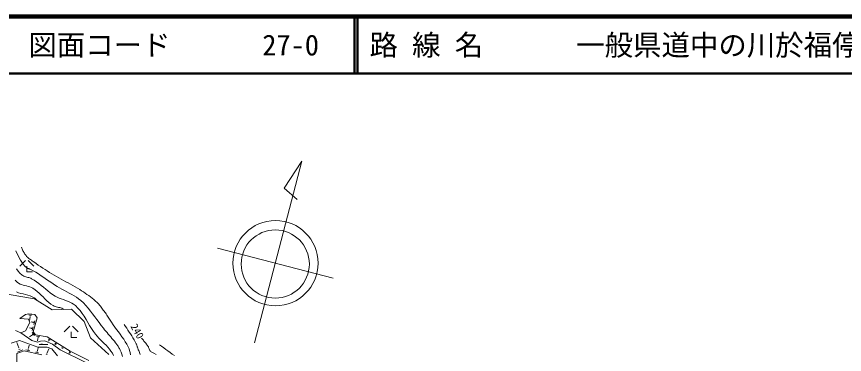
# Model space of a CAD drawing. Units: millimetres, scale not verified. Extents: x 40000 to 680000, y 20000 to 380000.
# Drawn here: x 118302 to 263911, y 320650 to 380000 of the extents above; entities that cross this region are included whole.
import ezdxf
from ezdxf.enums import TextEntityAlignment as Align

# ---------------------------------------------------------------- set-up
doc = ezdxf.new("R2010")
doc.units = ezdxf.units.MM
doc.header["$LTSCALE"] = 1000
for name, color, linetype, lineweight in [('M-BGD', 7, 'Continuous', 13), ('M-TTL', 2, 'Continuous', 140), ('M-TTL-LINE', 7, 'Continuous', 50)]:
    doc.layers.add(name, color=color, linetype=linetype, lineweight=lineweight)
doc.layers.add('M-TTL-TXT', color=7, linetype='Continuous')
doc.styles.add('ＭＳ ゴシック', font='')
doc.styles.get('ＭＳ ゴシック').set_extended_font_data('MS Gothic')

msp = doc.modelspace()

# ---------------------------------------------------------------- linework, layer by layer
at = {"layer": 'M-BGD'}
for p, q in [((160151, 322675), (168488, 354604)), ((168488, 354604), (165386, 349867)), ((165386, 349867), (167639, 347889)), ((153661, 339342), (173961, 334041)), ((119860, 337148), (118860, 336148)), ((120360, 337148), (121360, 336148)), ((120110, 336148), (120110, 335148)), ((120110, 335148), (121110, 335148)), ((121443, 330437), (117021, 331202)), ((124569, 328489), (121443, 330437)), ((118884, 326968), (119862, 327648)), ((120484, 327793), (119862, 327648)), ((120484, 327793), (121513, 327668)), ((121513, 327668), (121899, 327059)), ((127992, 328594), (124569, 328489)), ((130200, 326409), (127992, 328594)), ((120377, 326839), (118884, 326968)), ((119864, 324766), (120649, 326251)), ((120377, 326839), (120649, 326251)), ((120478, 327592), (120963, 327534)), ((120685, 327272), (120604, 326599)), ((120642, 327425), (120763, 327410)), ((120670, 327274), (120700, 327270)), ((121084, 326327), (120868, 326388)), ((121089, 326346), (121078, 326307)), ((121899, 327059), (121210, 324623)), ((121291, 326352), (121247, 326197)), ((121542, 326531), (121367, 325913)), ((131320, 323553), (130200, 326409)), ((118118, 324863), (119062, 324468)), ((119062, 324468), (119864, 324766)), ((120790, 325288), (120574, 325349)), ((120795, 325307), (120785, 325269)), ((120997, 325313), (120954, 325158)), ((121248, 325492), (121074, 324874)), ((127664, 325594), (126664, 324594)), ((128164, 325594), (129164, 324594)), ((120996, 323075), (119062, 324468)), ((120936, 323995), (120587, 323722)), ((120923, 324012), (120949, 323979)), ((121043, 324186), (121146, 324054)), ((121046, 324508), (121460, 323980)), ((121210, 324623), (121611, 324112)), ((121611, 324112), (123685, 323719)), ((121836, 323864), (122419, 323750)), ((122059, 323457), (121972, 323010)), ((122020, 323646), (122166, 323618)), ((122041, 323461), (122077, 323454)), ((123685, 323719), (127705, 321216)), ((123903, 323347), (124219, 323151)), ((127914, 324594), (127914, 323594)), ((127914, 323594), (128914, 323594)), ((134515, 320622), (131320, 323553)), ((117337, 322631), (118803, 323123)), ((118715, 321816), (118364, 322744)), ((118686, 321805), (118745, 321827)), ((122042, 321923), (118803, 323123)), ((120389, 321763), (120511, 322278)), ((122012, 322791), (120996, 323075)), ((121982, 321312), (122105, 321832)), ((122499, 322997), (122012, 322791)), ((122042, 321923), (123667, 321947)), ((122297, 322377), (122795, 322535)), ((122297, 322377), (123797, 322399)), ((123295, 323029), (122499, 322997)), ((124622, 322439), (123295, 323029)), ((123667, 321947), (124492, 321624)), ((123943, 323060), (123894, 322980)), ((123933, 323066), (123953, 323054)), ((123963, 323179), (124042, 323130)), ((125959, 321477), (124622, 322439)), ((125057, 322629), (125315, 322468)), ((125089, 322394), (125070, 322362)), ((125081, 322399), (125097, 322389)), ((125105, 322491), (125170, 322451)), ((126252, 321885), (126511, 321724)), ((119641, 321306), (118361, 320821)), ((118361, 320821), (118376, 318265)), ((118458, 321072), (119401, 321429)), ((118705, 321489), (118941, 321578)), ((119641, 321306), (122776, 320564)), ((119955, 321437), (120631, 321277)), ((120257, 321580), (120426, 321540)), ((120368, 321768), (120410, 321758)), ((121623, 321042), (122182, 320910)), ((121872, 321160), (122012, 321127)), ((121965, 321316), (122000, 321307)), ((123528, 320736), (123715, 320660)), ((123689, 320932), (123736, 320913)), ((123713, 320923), (123990, 321606)), ((124492, 321624), (125516, 320375)), ((130496, 319236), (125959, 321477)), ((126285, 321649), (126266, 321618)), ((126277, 321654), (126293, 321644)), ((126301, 321747), (126366, 321707)), ((127536, 321086), (127795, 320925)), ((127561, 320855), (127577, 320845)), ((127569, 320850), (127563, 320840)), ((127585, 320948), (127650, 320908)), ((131013, 319583), (127705, 321216))]:
    msp.add_line(p, q, dxfattribs=at)
for points in [[(138353, 320600), (138280, 320959), (138195, 321312), (138088, 321653), (137948, 321976), (137698, 322437), (137428, 322885), (137142, 323324), (136843, 323756), (136535, 324182), (136222, 324604), (135906, 325025), (135591, 325447), (135281, 325872), (134978, 326301), (134860, 326479), (134746, 326660), (134636, 326843), (134526, 327027), (134417, 327211), (134307, 327394), (134194, 327575), (134077, 327753), (133954, 327927), (133824, 328096), (133692, 328265), (133562, 328436), (133434, 328609), (133307, 328782), (133178, 328954), (133048, 329124), (132915, 329292), (132777, 329455), (132633, 329613), (132483, 329765), (132202, 330025), (131913, 330275), (131617, 330517), (131313, 330750), (131004, 330977), (130691, 331198), (130374, 331415), (130054, 331627), (129733, 331837), (129411, 332045), (129015, 332292), (128611, 332529), (128203, 332756), (127791, 332978), (127377, 333197), (126962, 333413), (126548, 333632), (126136, 333853), (125727, 334081), (125323, 334317), (124919, 334562), (124515, 334809), (124112, 335058), (123711, 335310), (123312, 335564), (122916, 335822), (122521, 336084), (122130, 336350), (121741, 336619), (121356, 336894), (121210, 336997), (121061, 337098), (120911, 337198), (120762, 337300), (120615, 337404), (120472, 337511), (120334, 337624), (120202, 337743), (120078, 337869), (119964, 338005), (119863, 338141), (119768, 338281), (119677, 338424), (119592, 338571), (119511, 338720), (119434, 338871), (119360, 339024), (119291, 339179), (119224, 339335), (119160, 339492)], [(118171, 338862), (118373, 338452), (118573, 338041), (118779, 337634), (118995, 337237), (119230, 336856), (119488, 336495), (119776, 336160), (120101, 335858), (120155, 335819), (120213, 335788), (120274, 335763), (120337, 335742), (120402, 335723), (120468, 335706), (120534, 335689), (120599, 335670), (120662, 335647), (120723, 335620), (121218, 335357), (121701, 335076), (122177, 334780), (122646, 334473), (123111, 334158), (123573, 333839), (124035, 333519), (124499, 333202), (124966, 332891), (125439, 332590), (125855, 332343), (126280, 332107), (126710, 331878), (127141, 331653), (127572, 331426), (127998, 331192), (128416, 330948), (128823, 330689), (129216, 330411), (129593, 330108), (130054, 329684), (130490, 329235), (130905, 328764), (131303, 328278), (131688, 327779), (132065, 327272), (132438, 326761), (132811, 326250), (133188, 325744), (133575, 325248), (133785, 324989), (133998, 324734), (134214, 324481), (134431, 324228), (134649, 323977), (134866, 323724), (135082, 323471), (135295, 323215), (135504, 322957), (135709, 322694)], [(135355, 320481), (135156, 320875), (134910, 321245), (134638, 321596), (134345, 321932), (134038, 322256), (133721, 322573), (133399, 322887), (133078, 323202), (132763, 323522), (132459, 323850), (132171, 324192), (131806, 324686), (131467, 325203), (131146, 325736), (130835, 326275), (130523, 326813), (130203, 327343), (129865, 327857), (129500, 328347), (129100, 328805), (128657, 329223), (128342, 329459), (128007, 329660), (127655, 329835), (127290, 329990), (126917, 330133), (126540, 330271), (126164, 330410), (125793, 330559), (125431, 330723), (125083, 330912), (124652, 331187), (124235, 331484), (123828, 331797), (123429, 332121), (123032, 332448), (122634, 332774), (122231, 333093), (121820, 333398), (121396, 333683), (120956, 333943), (120792, 334021), (120621, 334084), (120445, 334138), (120265, 334185), (120086, 334231), (119908, 334280), (119734, 334336), (119567, 334403), (119409, 334486), (119263, 334589), (118904, 334920), (118585, 335286), (118299, 335681)], [(126636, 328553), (126467, 328662), (126287, 328748), (126097, 328816), (125900, 328871), (125699, 328919), (125497, 328964), (125296, 329013), (125098, 329071), (124908, 329142), (124727, 329232), (124338, 329485), (123972, 329770), (123623, 330080), (123286, 330407), (122955, 330742), (122624, 331078), (122288, 331406), (121941, 331719), (121577, 332007), (121190, 332264), (120927, 332400), (120650, 332508), (120363, 332598), (120070, 332675), (119776, 332749), (119484, 332826), (119198, 332914), (118924, 333021), (118664, 333154), (118423, 333321), (118031, 333680)], [(121874, 330168), (121830, 330211), (121786, 330255), (121743, 330299), (121700, 330344), (121657, 330389), (121613, 330432), (121568, 330474), (121522, 330514), (121473, 330552), (121422, 330586), (121061, 330779), (120678, 330933), (120281, 331059), (119875, 331166), (119466, 331267), (119060, 331372), (118663, 331493), (118281, 331639)], [(137219, 325898), (137447, 325571), (137675, 325244), (137902, 324915), (138126, 324584), (138347, 324251), (138562, 323915), (138770, 323575), (138971, 323231), (139163, 322882), (139345, 322528), (139391, 322427), (139432, 322324), (139470, 322220), (139504, 322114), (139538, 322008), (139570, 321902), (139604, 321795), (139639, 321690), (139677, 321586), (139719, 321483), (139789, 321315), (139855, 321143), (139921, 320970), (139988, 320796), (140059, 320626)], [(140306, 323524), (140405, 323390), (140507, 323257), (140610, 323126), (140715, 322996), (140820, 322866), (140926, 322737), (141032, 322608), (141138, 322479), (141243, 322349), (141347, 322218), (141420, 322111), (141480, 321992), (141531, 321865), (141578, 321735), (141625, 321606), (141675, 321482), (141733, 321365), (141803, 321261), (141888, 321174), (141993, 321106), (142435, 320878), (142869, 320631)], [(135709, 322694), (135801, 322573), (135891, 322450), (135980, 322326), (136068, 322201), (136154, 322075), (136238, 321948), (136320, 321820), (136400, 321690), (136478, 321559), (136553, 321426), (136720, 321066), (136847, 320683), (136946, 320284)], [(146065, 320480), (145680, 320723), (145303, 320985), (144931, 321260), (144562, 321539), (144191, 321817), (143817, 322084), (143434, 322334)]]:
    msp.add_lwpolyline(points, dxfattribs=at)
for centre, radius in [((163852, 336681), 7493), ((163803, 336531), 5995)]:
    msp.add_circle(centre, radius, dxfattribs=at)
at = {"layer": 'M-TTL'}
msp.add_line((680000, 380000), (40000, 380000), dxfattribs=at)
at = {"layer": 'M-TTL-LINE'}
for p, q in [((177750, 380000), (177750, 370000)), ((178250, 380000), (178250, 370000)), ((40000, 370000), (680000, 370000))]:
    msp.add_line(p, q, dxfattribs=at)

# ---------------------------------------------------------------- texts
at = {"layer": 'M-BGD', "style": 'ＭＳ ゴシック'}
msp.add_text('240', height=1320, rotation=299.81, dxfattribs=at).set_placement((140208, 323558), align=Align.MIDDLE_RIGHT)
at = {"layer": 'M-TTL-TXT', "style": 'ＭＳ ゴシック'}
for s, p in [('図面コード', (120380, 375000)), ('路 線 名', (180380, 375000)), ('一般県道中の川於福停車場線', (216734, 375000)), ('27-0', (161521, 375000))]:
    msp.add_text(s, height=3666, dxfattribs=at).set_placement(p, align=Align.MIDDLE_LEFT)

doc.saveas('drawing.dxf')
